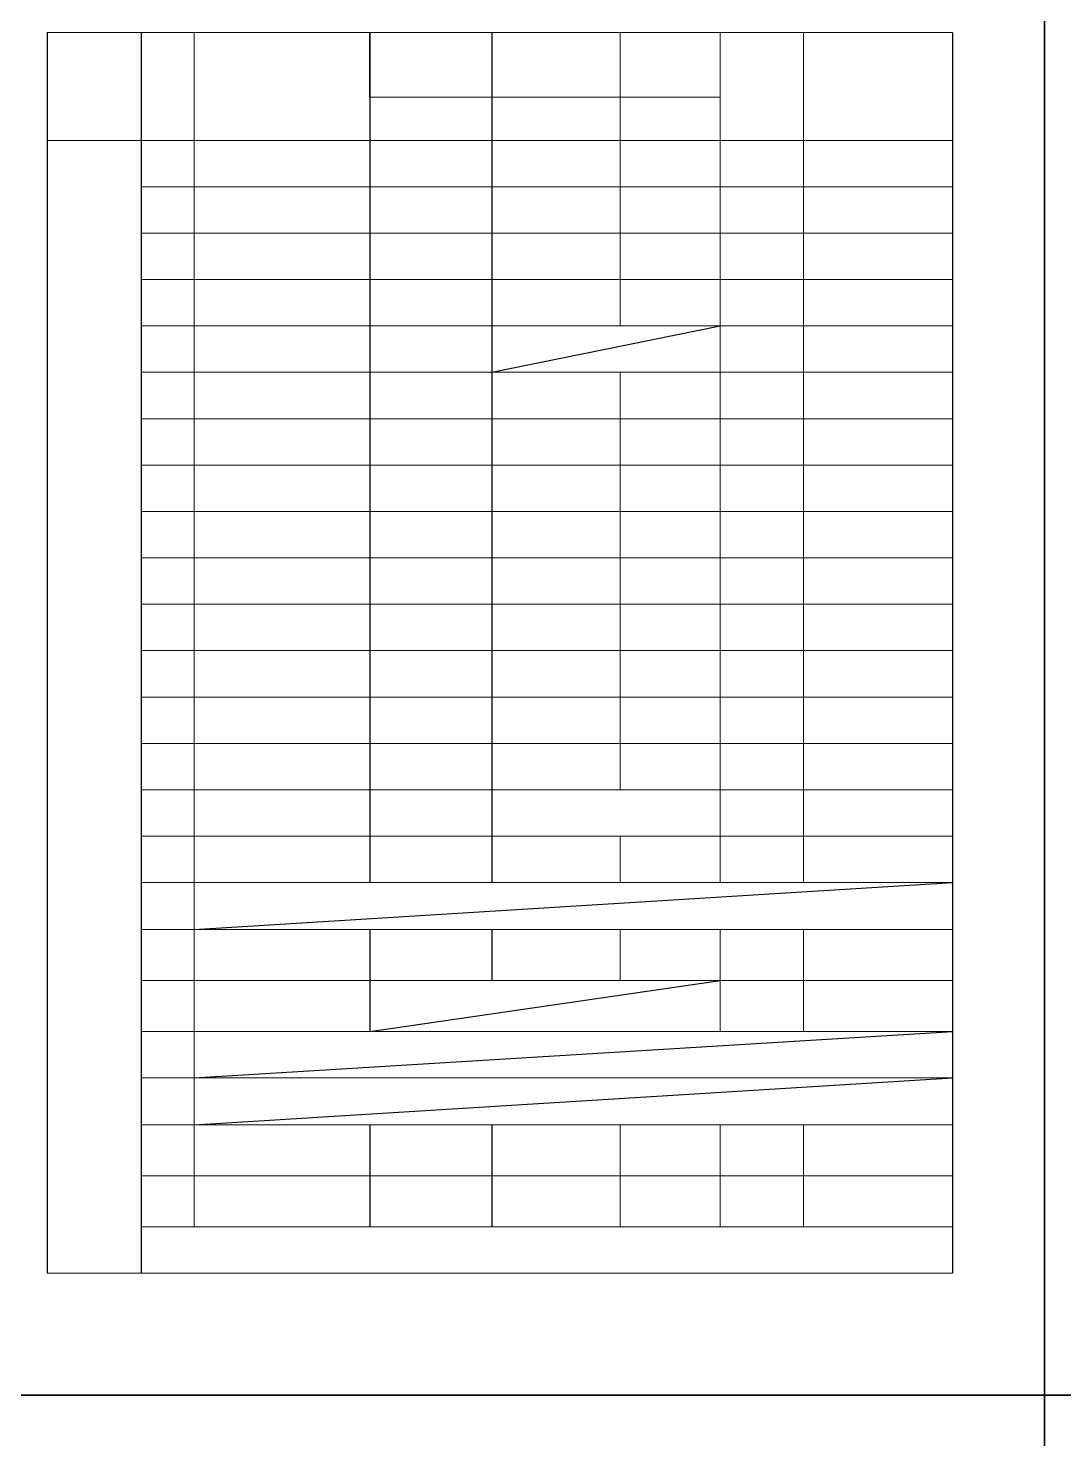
# Model space of a CAD drawing. Extents: x 102162 to 621267, y -39398 to 328893.
# Drawn here: x 314858 to 325102, y 275171 to 289129 of the extents above; entities that cross this region are included whole.
import ezdxf

# ---------------------------------------------------------------- set-up
doc = ezdxf.new("R2010")
doc.units = 0
doc.header["$LTSCALE"] = 1000
doc.header["$MEASUREMENT"] = 0
doc.layers.add('钢架', color=7, linetype='Continuous', lineweight=25)

msp = doc.modelspace()

# ---------------------------------------------------------------- linework, layer by layer
at = {"color": 1}
for p, q in [((315046.4, 289087.2), (315046.4, 276808.4)), ((315978.1, 276808.4), (315978.1, 289087.2))]:
    msp.add_line(p, q, dxfattribs=at)
for p, q in [((318237.5, 288448.4), (318237.5, 289087.2)), ((318237.5, 289087.2), (318237.5, 280674.6)), ((319445.1, 289087.2), (319445.1, 281133.6)), ((319445.1, 289087.2), (319445.1, 280674.6)), ((324001.9, 289087.2), (324001.9, 276808.4)), ((319445.1, 285724), (321703.2, 286183.1)), ((316498.2, 280211.2), (324001.9, 280674.6)), ((318237.5, 280211.2), (318237.5, 279200.5)), ((319445.1, 280211.2), (319445.1, 279705.9)), ((318237.5, 279200.5), (321703.2, 279705.9)), ((316498.2, 278741.5), (324001.9, 279200.5)), ((316498.2, 278278.1), (324001.9, 278741.5)), ((318237.5, 278278.1), (318237.5, 277267.4)), ((319445.1, 278278.1), (319445.1, 277267.4))]:
    msp.add_line(p, q)
for points in [[(295211.7, 296601.7), (324911.7, 296601.7), (324911.7, 275601.7), (295211.7, 275601.7)], [(324911.7, 296601.7), (354611.7, 296601.7), (354611.7, 275601.7), (324911.7, 275601.7)], [(295211.7, 275601.7), (324911.7, 275601.7), (324911.7, 254601.7), (295211.7, 254601.7)], [(324911.7, 275601.7), (354611.7, 275601.7), (354611.7, 254601.7), (324911.7, 254601.7)]]:
    msp.add_lwpolyline(points, close=True)
at = {"layer": '钢架', "lineweight": 13}
for p, q in [((315046.4, 289087.2), (324001.9, 289087.2)), ((316498.2, 289087.2), (316498.2, 277267.4)), ((320713.2, 289087.2), (320713.2, 286183.1)), ((321703.2, 289087.2), (321703.2, 280674.6)), ((322528.5, 289087.2), (322528.5, 280674.6)), ((318237.5, 288448.4), (321703.2, 288448.4)), ((315046.4, 288019.3), (324001.9, 288019.3)), ((315978.1, 287560.2), (324001.9, 287560.2)), ((315978.1, 287101.2), (324001.9, 287101.2)), ((315978.1, 286642.1), (324001.9, 286642.1)), ((315978.1, 286642.1), (324001.9, 286642.1)), ((315978.1, 286183.1), (324001.9, 286183.1)), ((315978.1, 285724), (324001.9, 285724)), ((320713.2, 285724), (320713.2, 281592.7)), ((315978.1, 285265), (324001.9, 285265)), ((315978.1, 284806), (324001.9, 284806)), ((315978.1, 284346.9), (324001.9, 284346.9)), ((315978.1, 283887.9), (324001.9, 283887.9)), ((315978.1, 283428.8), (324001.9, 283428.8)), ((315978.1, 283428.8), (324001.9, 283428.8)), ((315978.1, 283428.8), (324001.9, 283428.8)), ((315978.1, 283428.8), (324001.9, 283428.8)), ((315978.1, 282969.8), (324001.9, 282969.8)), ((315978.1, 282969.8), (324001.9, 282969.8)), ((315978.1, 282510.7), (324001.9, 282510.7)), ((315978.1, 282510.7), (324001.9, 282510.7)), ((315978.1, 282510.7), (324001.9, 282510.7)), ((315978.1, 282051.7), (324001.9, 282051.7)), ((315978.1, 282051.7), (324001.9, 282051.7)), ((315978.1, 281592.7), (324001.9, 281592.7)), ((315978.1, 281592.7), (324001.9, 281592.7)), ((315978.1, 281592.7), (324001.9, 281592.7)), ((315978.1, 281592.7), (324001.9, 281592.7)), ((315978.1, 281133.6), (324001.9, 281133.6)), ((315978.1, 281133.6), (324001.9, 281133.6)), ((315978.1, 281133.6), (324001.9, 281133.6)), ((315978.1, 281133.6), (324001.9, 281133.6)), ((320713.2, 281133.6), (320713.2, 280674.6)), ((315978.1, 280674.6), (324001.9, 280674.6)), ((315978.1, 280674.6), (324001.9, 280674.6)), ((315978.1, 280674.6), (324001.9, 280674.6)), ((315978.1, 280674.6), (324001.9, 280674.6)), ((315978.1, 280211.2), (324001.9, 280211.2)), ((320713.2, 280211.2), (320713.2, 279705.9)), ((321703.2, 280211.2), (321703.2, 279200.5)), ((322528.5, 280211.2), (322528.5, 279200.5)), ((315978.1, 279705.9), (324001.9, 279705.9)), ((315978.1, 279705.9), (324001.9, 279705.9)), ((315978.1, 279705.9), (324001.9, 279705.9)), ((315978.1, 279705.9), (324001.9, 279705.9)), ((315978.1, 279705.9), (324001.9, 279705.9)), ((315978.1, 279200.5), (324001.9, 279200.5)), ((315978.1, 278741.5), (324001.9, 278741.5)), ((315978.1, 278741.5), (324001.9, 278741.5)), ((315978.1, 278741.5), (324001.9, 278741.5)), ((315978.1, 278741.5), (324001.9, 278741.5)), ((315978.1, 278741.5), (324001.9, 278741.5)), ((315978.1, 278278.1), (324001.9, 278278.1)), ((320713.2, 278278.1), (320713.2, 277267.4)), ((321703.2, 278278.1), (321703.2, 277267.4)), ((322528.5, 278278.1), (322528.5, 277267.4)), ((315978.1, 277772.8), (324001.9, 277772.8)), ((315978.1, 277772.8), (324001.9, 277772.8)), ((315978.1, 277772.8), (324001.9, 277772.8)), ((315978.1, 277772.8), (324001.9, 277772.8)), ((315978.1, 277772.8), (324001.9, 277772.8)), ((315978.1, 277267.4), (324001.9, 277267.4)), ((315046.4, 276808.4), (324001.9, 276808.4)), ((315978.1, 276808.4), (324001.9, 276808.4))]:
    msp.add_line(p, q, dxfattribs=at)

doc.saveas('drawing.dxf')
